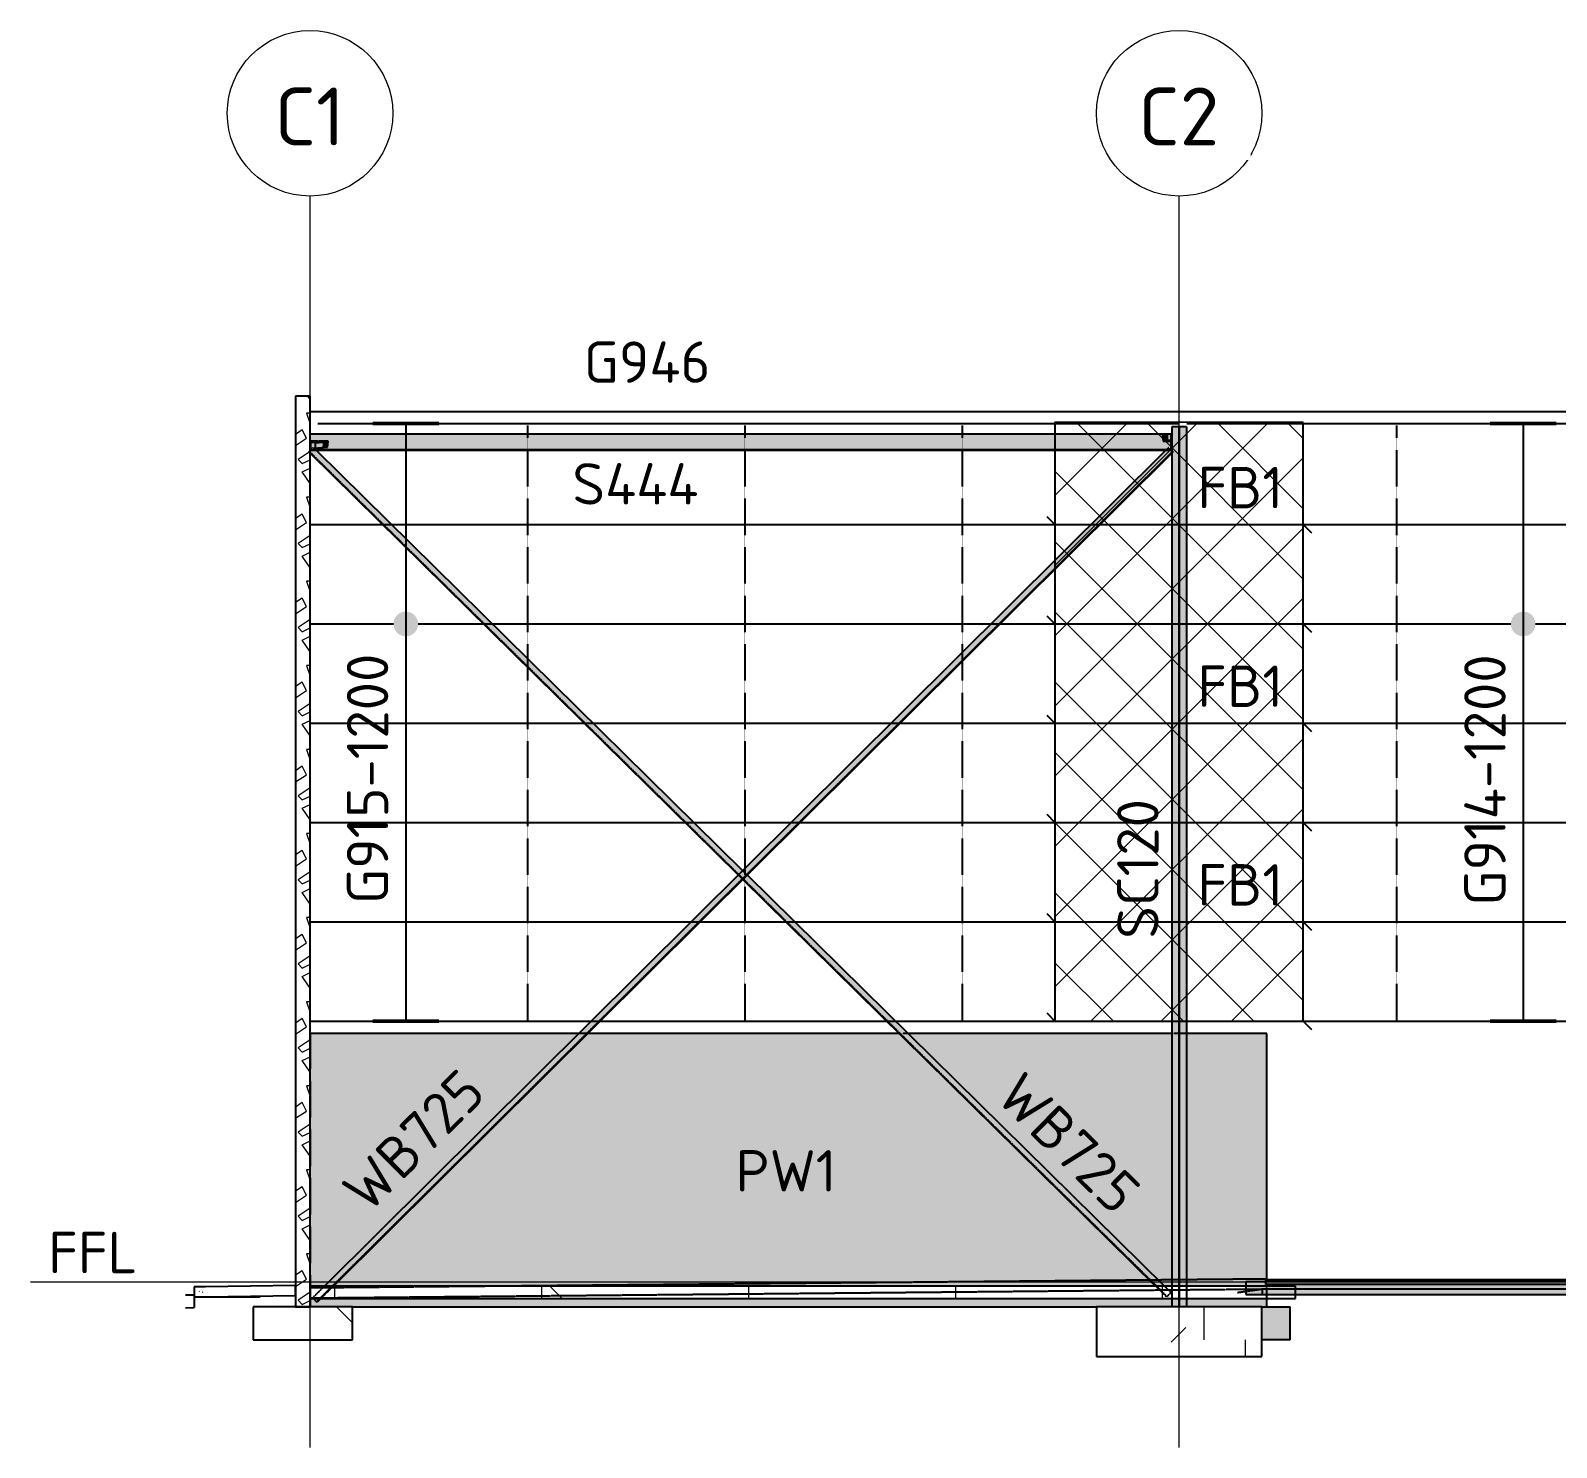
# Model space of a CAD drawing. Header units: millimetres. Extents: x 632 to 421542, y -3890 to 20851.
# Drawn here: x 193404 to 211840, y 3200 to 20320 of the extents above; entities that cross this region are included whole.
import ezdxf

# ---------------------------------------------------------------- set-up
doc = ezdxf.new("R2010")
doc.units = ezdxf.units.MM
for name, pattern in [('Dash', [7, 5, -2]), ('Hidden', [4, 3, -1]), ('Hidden Double', [7, 5, -2]), ('Hidden Half', [3, 2, -1])]:
    doc.linetypes.add(name, pattern=pattern)
for name, color, linetype, lineweight in [('A-010-M_LINE', 90, 'Continuous', 13), ('A-200-A_WALL', 211, 'Continuous', 18), ('A-200-H_WALL', 111, 'Continuous', 13), ('A-200-M_WALL_EXT', 113, 'Continuous', 13), ('A-200-M_WALL_PAT', 111, 'Continuous', 13), ('A-200-MH_WALL', 110, 'Hidden', 13), ('A-230-H-FLOOR', 190, 'Continuous', 13), ('A-230-M_FLOOR', 192, 'Continuous', 13), ('A-230-MH_FLOOR', 190, 'Hidden Double', 13), ('S-160-M_FOUND', 171, 'Continuous', 13), ('S-280-A_COLUMN', 171, 'Continuous', 18), ('S-280-A_STRUCT_FRAME', 2, 'Continuous', 18), ('S-280-M_COLUMN', 52, 'Continuous', 13), ('S-280-M_STRUCT_FRAME', 12, 'Continuous', 13), ('S-280-MH_COLUMN', 52, 'Hidden Half', 13), ('Z-000-T_TEXT', 131, 'Continuous', 25), ('Z-030-M_GRID', 191, 'Continuous', 13), ('Z-033_T_GRIDREF', 31, 'Continuous', 13), ('Z-060-M_DETAIL', 92, 'Continuous', 25), ('Z-230-A_LEVEL', 51, 'Continuous', 13), ('Z-230_A_LEVEL', 51, 'Continuous', 18)]:
    doc.layers.add(name, color=color, linetype=linetype, lineweight=lineweight)
doc.styles.add('ISOCPEUR_1', font='isocpeur.ttf', dxfattribs={"height": 700})
doc.styles.add('ISOCPEUR_2', font='isocpeur.ttf', dxfattribs={"height": 500})
pattern_1 = [(45, (247080.2, 0), (-1414.214, 0), [750, -3000]), (45, (248080.2, 1000), (-1414.214, 0), [750, -3000]), (45, (249080.2, -300), (-1414.214, 0), [250, -2000]), (90, (249080.23, 500), (-500, 500), [500, -2000]), (315, (249080.2, 1000), (0, 2828.43), [500, -3000]), (0, (248080.2, 1000), (2000, 2000), [300, -1000]), (0, (245580.2, 2000), (2000, 2000), [300, -2000])]
pattern_2 = [(50, (247080.23, 0), (728.7365, -63.756), [76.2, -838.2]), (355, (247080.2, 0), (-140.972, 764.228), [60.96, -670.56]), (100.451, (247140.96, -5.3), (587.77, 700.467), [64.76, -712.36]), (46.184, (247080.2, 203.2), (1084.316, -168.171), [114.3, -1257.3]), (96.636, (247170.6, 189.2), (949.61, 989.71), [97.14, -1068.54]), (351.184, (247080.2, 203.2), (949.62, 989.701), [91.44, -1005.84]), (21, (247181.83, 152.4), (606.458, -409.0606), [76.2, -838.2]), (326, (247181.8, 152.4), (247.208, 736.753), [60.96, -670.56]), (71.451, (247232.4, 118.3), (853.668, 327.685), [64.76, -712.36]), (37.5, (247080.23, 0), (12.3547, 338.2201), [6.706, -655.726, 6.706, -674.014, -673.1]), (37.5, (247080.23, 0), (12.3547, 338.2201), [-1343.152, 6.706, -666.394]), (7.5, (247080.23, 0), (267.279, 400.7221), [6.706, -381.406, 6.706, -640.486, -256.54]), (7.5, (247080.23, 0), (267.279, 400.7221), [-1035.304, 6.706, -249.834]), (327.5, (246853.66, 0), (542.3633, -22.9153), [6.706, -247.294, 6.706, -785.774, -1051.56]), (327.5, (246853.66, 0), (542.3633, -22.9153), [-1046.48, 6.706, -1044.854]), (317.5, (246752.06, 0), (592.517, 101.707), [6.706, -323.494, 6.706, -519.582, -746.76]), (317.5, (246752.06, 0), (592.517, 101.707), [-856.488, 6.706, -740.054])]

# ---------------------------------------------------------------- blocks, each defined once
blk = doc.blocks.new('NRP_Column-Steel-UB - SC120 - 410UB59_7-4110039-S6_501-SECTION 1C')
at = {"layer": 'S-280-M_COLUMN', "linetype": 'Hidden Half', "lineweight": 25}
for p, q in [((-1655072, 15532), (-1655072, 4900)), ((-1655064, 4900), (-1655064, 15532))]:
    blk.add_line(p, q, dxfattribs=at)
blk = doc.blocks.new('NRP_Framing-Steel-SHS - S444 - 200x200x6_0SHS-3938971-S6_501-SECTION 1C')
at = {"layer": 'S-280-M_STRUCT_FRAME', "linetype": 'Dash', "lineweight": 25}
for p, q in [((-1655170, 15442), (-1665568, 15442)), ((-1655170, 15254), (-1665568, 15254))]:
    blk.add_line(p, q, dxfattribs=at)
blk = doc.blocks.new('NRP_Framing-Steel-EA - RB725 - 75x75x8EA-3938871-S6_501-SECTION 1C')
at = {"layer": 'S-280-M_STRUCT_FRAME', "linetype": 'Dash', "lineweight": 25}
for points in [[(-1655262, 15360), (-1655179, 15360), (-1655179, 15368), (-1655251, 15368), (-1655258, 15435), (-1655269, 15435)], [(-1655179, 15360), (-1655262, 15360), (-1655218, 15357)], [(-1655251, 15368), (-1655213, 15368), (-1655213, 15432), (-1655258, 15435)]]:
    blk.add_hatch(color=256, dxfattribs=at).paths.add_polyline_path(points)
at = {"layer": 'S-280-M_STRUCT_FRAME', "lineweight": 25}
for p, q in [((-1655258, 15435), (-1655269, 15435)), ((-1655269, 15435), (-1655262, 15360)), ((-1655262, 15360), (-1655179, 15360)), ((-1655262, 15360), (-1655218, 15357)), ((-1655251, 15368), (-1655258, 15435)), ((-1655213, 15432), (-1655258, 15435)), ((-1655179, 15368), (-1655251, 15368)), ((-1655179, 15360), (-1655218, 15357)), ((-1655213, 15432), (-1655213, 15368)), ((-1655179, 15360), (-1655179, 15368))]:
    blk.add_line(p, q, dxfattribs=at)
blk = doc.blocks.new('NRP_Framing-Steel-Purlin C - P946 - EC250-24-4133020-S6_501-SECTION 1C')
at = {"layer": 'S-280-M_STRUCT_FRAME', "color": 1, "lineweight": 25}
blk.add_line((-1574332, 15707), (-1665555, 15712), dxfattribs=at)
blk.add_line((-1574332, 15707), (-1665555, 15712), dxfattribs=at)
blk = doc.blocks.new('NRP_Framing-Steel-Purlin C - G946 - EC250-24-4099654-S6_501-SECTION 1C')
at = {"layer": 'S-280-M_STRUCT_FRAME', "color": 1, "lineweight": 25}
blk.add_line((-1654973, 15572), (-1644568, 15572), dxfattribs=at)
blk.add_line((-1654973, 15572), (-1644568, 15572), dxfattribs=at)
blk = doc.blocks.new('NRP_Framing-Steel-EA - RB725 - 75x75x8EA-3939197-S6_501-SECTION 1C')
at = {"layer": 'S-280-M_STRUCT_FRAME', "linetype": 'Dash', "lineweight": 25}
for points in [[(-1665511, 15348), (-1665413, 15348), (-1665368, 15352), (-1665459, 15352), (-1665502, 15349)], [(-1665478, 15351), (-1665459, 15352), (-1665458, 15360), (-1665478, 15359), (-1665478, 15352)], [(-1665368, 15285), (-1665356, 15285), (-1665349, 15360), (-1665458, 15360), (-1665459, 15352), (-1665361, 15352)], [(-1665419, 15281), (-1665368, 15285), (-1665361, 15352), (-1665413, 15348), (-1665414, 15341)], [(-1665356, 15285), (-1665368, 15285), (-1665419, 15281), (-1665407, 15281)]]:
    blk.add_hatch(color=256, dxfattribs=at).paths.add_polyline_path(points)
for p, q in [((-1665548, 15353), (-1665478, 15359)), ((-1665548, 15345), (-1665548, 15353)), ((-1665548, 15345), (-1665511, 15348)), ((-1665502, 15341), (-1665548, 15345)), ((-1665502, 15341), (-1665413, 15348)), ((-1665502, 15274), (-1665502, 15341)), ((-1665502, 15274), (-1665419, 15281)), ((-1665497, 15273), (-1665502, 15274)), ((-1665497, 15273), (-1665408, 15281))]:
    blk.add_line(p, q, dxfattribs=at)
at = {"layer": 'S-280-M_STRUCT_FRAME', "lineweight": 25}
for p, q in [((-1665511, 15348), (-1665459, 15352)), ((-1665478, 15359), (-1665458, 15360)), ((-1665458, 15360), (-1665459, 15352)), ((-1665459, 15352), (-1665361, 15352)), ((-1665349, 15360), (-1665458, 15360)), ((-1665413, 15348), (-1665361, 15352)), ((-1665361, 15352), (-1665368, 15285)), ((-1665356, 15285), (-1665349, 15360)), ((-1665419, 15281), (-1665368, 15285)), ((-1665407, 15281), (-1665356, 15285)), ((-1665368, 15285), (-1665356, 15285))]:
    blk.add_line(p, q, dxfattribs=at)
blk = doc.blocks.new('NRP_Framing-Steel-EA - WB725 - 75x75x8EA-3950898-S6_501-SECTION 1C')
at = {"layer": 'S-280-M_STRUCT_FRAME', "linetype": 'Dash', "lineweight": 25}
h = blk.add_hatch(color=256, dxfattribs=at)
h.paths.add_polyline_path([(-1655245, 5150), (-1660287, 10117), (-1660340, 10064), (-1655352, 5150)])
h.paths.add_polyline_path([(-1660393, 10116), (-1660340, 10169), (-1665495, 15248), (-1665564, 15248), (-1665568, 15244), (-1665568, 15214), (-1660585, 10305)])
for p, q in [((-1665583, 15229), (-1665568, 15244)), ((-1665568, 15215), (-1665583, 15229)), ((-1665568, 15226), (-1665577, 15235)), ((-1660388, 10122), (-1665568, 15226)), ((-1665564, 15248), (-1665530, 15283)), ((-1665530, 15283), (-1665495, 15248)), ((-1660340, 10169), (-1660287, 10117)), ((-1660340, 10064), (-1660393, 10116)), ((-1660334, 10069), (-1660388, 10122)), ((-1655341, 5150), (-1660334, 10069)), ((-1655219, 5019), (-1655352, 5150)), ((-1655214, 5025), (-1655341, 5150)), ((-1655245, 5150), (-1655167, 5073)), ((-1655167, 5073), (-1655219, 5019))]:
    blk.add_line(p, q, dxfattribs=at)
at = {"layer": 'S-280-M_STRUCT_FRAME', "lineweight": 25}
for p, q in [((-1665568, 15244), (-1665564, 15248)), ((-1660393, 10116), (-1665568, 15215)), ((-1665495, 15248), (-1660340, 10169)), ((-1655352, 5150), (-1660340, 10064)), ((-1660287, 10117), (-1655245, 5150))]:
    blk.add_line(p, q, dxfattribs=at)
blk = doc.blocks.new('NRP_Framing-Steel-EA - WB725 - 75x75x8EA-3950896-S6_501-SECTION 1C')
at = {"layer": 'S-280-M_STRUCT_FRAME', "linetype": 'Dash', "lineweight": 25}
h = blk.add_hatch(color=256, dxfattribs=at)
h.paths.add_polyline_path([(-1665488, 4961), (-1665449, 5000), (-1665526, 5000)])
h.paths.add_polyline_path([(-1665298, 5150), (-1655148, 15233), (-1655170, 15255), (-1655170, 15248), (-1655228, 15248), (-1665393, 5150)])
h = blk.add_hatch(color=256, dxfattribs=at)
h.paths.add_polyline_path([(-1665482, 4956), (-1665437, 5000), (-1665449, 5000), (-1665488, 4961)])
h.paths.add_polyline_path([(-1665298, 5150), (-1665286, 5150), (-1655143, 15227), (-1655148, 15233), (-1660109, 10305)])
at = {"layer": 'S-280-M_STRUCT_FRAME', "lineweight": 25}
for p, q in [((-1655228, 15248), (-1665393, 5150)), ((-1655148, 15233), (-1665298, 5150)), ((-1655143, 15227), (-1665286, 5150)), ((-1655170, 15255), (-1655148, 15233)), ((-1655148, 15233), (-1655143, 15227)), ((-1665488, 4961), (-1665526, 5000)), ((-1665449, 5000), (-1665488, 4961)), ((-1665437, 5000), (-1665482, 4956)), ((-1665482, 4956), (-1665488, 4961))]:
    blk.add_line(p, q, dxfattribs=at)
at = {"layer": 'S-280-M_STRUCT_FRAME', "linetype": 'Dash', "lineweight": 25}
for p, q in [((-1665298, 5150), (-1655148, 15233)), ((-1655195, 15280), (-1655228, 15248)), ((-1655195, 15280), (-1655170, 15255)), ((-1665393, 5150), (-1665535, 5009)), ((-1665526, 5000), (-1665535, 5009)), ((-1665488, 4961), (-1665449, 5000)), ((-1665449, 5000), (-1665298, 5150)), ((-1665298, 5150), (-1665449, 5000)), ((-1665286, 5150), (-1665437, 5000))]:
    blk.add_line(p, q, dxfattribs=at)
blk = doc.blocks.new('NRP_Framing-Steel-Purlin Z - G915 - EZ250-19-4099889-S6_501-SECTION 1C')
at = {"layer": 'S-280-M_STRUCT_FRAME', "color": 92, "lineweight": 25}
for p, q in [((-1665568, 8350), (-1662172, 8350)), ((-1662065, 8350), (-1658600, 8350)), ((-1658494, 8350), (-1655157, 8350)), ((-1654979, 8350), (-1653568, 8350)), ((-1653568, 8350), (-1653468, 8250))]:
    blk.add_line(p, q, dxfattribs=at)
at = {"layer": 'S-280-M_STRUCT_FRAME', "color": 92, "linetype": 'Dash', "lineweight": 25}
for p, q in [((-1662171, 8350), (-1662065, 8350)), ((-1658600, 8350), (-1658494, 8350)), ((-1655157, 8350), (-1654979, 8350))]:
    blk.add_line(p, q, dxfattribs=at)
blk = doc.blocks.new('NRP_Framing-Steel-Purlin Z - G915 - EZ250-19-V55-S6_501-SECTION 1C')
at = {"layer": 'S-280-M_STRUCT_FRAME', "color": 92, "lineweight": 25}
for p, q in [((-1665568, 9550), (-1660964, 9550)), ((-1660857, 9550), (-1659818, 9550)), ((-1659712, 9550), (-1655157, 9550)), ((-1654979, 9550), (-1653568, 9550)), ((-1653568, 9550), (-1653468, 9450))]:
    blk.add_line(p, q, dxfattribs=at)
at = {"layer": 'S-280-M_STRUCT_FRAME', "color": 92, "linetype": 'Dash', "lineweight": 25}
for p, q in [((-1660964, 9550), (-1660857, 9550)), ((-1659818, 9550), (-1659712, 9550)), ((-1655157, 9550), (-1654979, 9550))]:
    blk.add_line(p, q, dxfattribs=at)
blk = doc.blocks.new('NRP_Framing-Steel-Purlin Z - G915 - EZ250-19-V56-S6_501-SECTION 1C')
at = {"layer": 'S-280-M_STRUCT_FRAME', "color": 92, "lineweight": 25}
for p, q in [((-1665568, 10750), (-1661036, 10750)), ((-1660930, 10750), (-1659756, 10750)), ((-1659649, 10750), (-1655157, 10750)), ((-1654979, 10750), (-1653568, 10750)), ((-1653568, 10750), (-1653468, 10650))]:
    blk.add_line(p, q, dxfattribs=at)
at = {"layer": 'S-280-M_STRUCT_FRAME', "color": 92, "linetype": 'Dash', "lineweight": 25}
for p, q in [((-1661036, 10750), (-1660930, 10750)), ((-1659756, 10750), (-1659649, 10750)), ((-1655157, 10750), (-1654979, 10750))]:
    blk.add_line(p, q, dxfattribs=at)
blk = doc.blocks.new('NRP_Framing-Steel-Purlin Z - G915 - EZ250-19-V57-S6_501-SECTION 1C')
at = {"layer": 'S-280-M_STRUCT_FRAME', "color": 92, "lineweight": 25}
for p, q in [((-1665568, 11950), (-1662255, 11950)), ((-1662148, 11950), (-1658548, 11950)), ((-1658441, 11950), (-1655157, 11950)), ((-1654979, 11950), (-1653568, 11950)), ((-1653568, 11950), (-1653468, 11850))]:
    blk.add_line(p, q, dxfattribs=at)
at = {"layer": 'S-280-M_STRUCT_FRAME', "color": 92, "linetype": 'Dash', "lineweight": 25}
for p, q in [((-1662254, 11950), (-1662148, 11950)), ((-1658548, 11950), (-1658441, 11950)), ((-1655157, 11950), (-1654979, 11950))]:
    blk.add_line(p, q, dxfattribs=at)
blk = doc.blocks.new('NRP_Framing-Steel-Purlin Z - G915 - EZ250-19-V58-S6_501-SECTION 1C')
at = {"layer": 'S-280-M_STRUCT_FRAME', "color": 92, "lineweight": 25}
for p, q in [((-1665568, 13150), (-1664561, 13150)), ((-1664261, 13150), (-1663473, 13150)), ((-1663366, 13150), (-1657340, 13150)), ((-1657233, 13150), (-1655157, 13150)), ((-1654979, 13150), (-1653568, 13150)), ((-1653568, 13150), (-1653468, 13050))]:
    blk.add_line(p, q, dxfattribs=at)
at = {"layer": 'S-280-M_STRUCT_FRAME', "color": 92, "linetype": 'Dash', "lineweight": 25}
for p, q in [((-1663473, 13150), (-1663366, 13150)), ((-1657340, 13150), (-1657233, 13150)), ((-1655157, 13150), (-1654979, 13150))]:
    blk.add_line(p, q, dxfattribs=at)
blk = doc.blocks.new('NRP_Framing-Steel-Purlin Z - G915 - EZ250-19-V59-S6_501-SECTION 1C')
at = {"layer": 'S-280-M_STRUCT_FRAME', "color": 92, "lineweight": 25}
for p, q in [((-1665568, 14350), (-1664691, 14350)), ((-1664584, 14350), (-1656132, 14350)), ((-1656025, 14350), (-1655157, 14350)), ((-1654979, 14350), (-1653568, 14350)), ((-1653568, 14350), (-1653468, 14250))]:
    blk.add_line(p, q, dxfattribs=at)
at = {"layer": 'S-280-M_STRUCT_FRAME', "color": 92, "linetype": 'Dash', "lineweight": 25}
for p, q in [((-1664691, 14350), (-1664584, 14350)), ((-1656132, 14350), (-1656025, 14350)), ((-1655157, 14350), (-1654979, 14350))]:
    blk.add_line(p, q, dxfattribs=at)
blk = doc.blocks.new('NRP_Framing-Steel-Purlin Z - G914 - EZ250-15-V68-S6_501-SECTION 1C')
at = {"layer": 'S-280-M_STRUCT_FRAME', "color": 150, "lineweight": 25}
for p, q in [((-1656668, 8450), (-1656568, 8350)), ((-1656568, 8350), (-1655157, 8350)), ((-1654979, 8350), (-1644673, 8350)), ((-1644464, 8350), (-1643568, 8350)), ((-1643568, 8350), (-1643468, 8250))]:
    blk.add_line(p, q, dxfattribs=at)
at = {"layer": 'S-280-M_STRUCT_FRAME', "color": 150, "linetype": 'Dash', "lineweight": 25}
for p, q in [((-1655157, 8350), (-1654979, 8350)), ((-1644673, 8350), (-1644464, 8350))]:
    blk.add_line(p, q, dxfattribs=at)
blk = doc.blocks.new('NRP_Framing-Steel-Purlin Z - G914 - EZ250-15-V60-S6_501-SECTION 1C')
at = {"layer": 'S-280-M_STRUCT_FRAME', "color": 150, "lineweight": 25}
for p, q in [((-1656668, 13250), (-1656568, 13150)), ((-1656568, 13150), (-1655157, 13150)), ((-1654979, 13150), (-1651061, 13150)), ((-1650761, 13150), (-1644673, 13150)), ((-1644464, 13150), (-1643568, 13150)), ((-1643568, 13150), (-1643468, 13050))]:
    blk.add_line(p, q, dxfattribs=at)
at = {"layer": 'S-280-M_STRUCT_FRAME', "color": 150, "linetype": 'Dash', "lineweight": 25}
for p, q in [((-1655157, 13150), (-1654979, 13150)), ((-1644673, 13150), (-1644464, 13150))]:
    blk.add_line(p, q, dxfattribs=at)
blk = doc.blocks.new('NRP_Framing-Steel-Purlin Z - G914 - EZ250-15-V61-S6_501-SECTION 1C')
at = {"layer": 'S-280-M_STRUCT_FRAME', "color": 150, "lineweight": 25}
for p, q in [((-1656668, 14450), (-1656568, 14350)), ((-1656568, 14350), (-1656132, 14350)), ((-1656025, 14350), (-1655157, 14350)), ((-1654979, 14350), (-1644673, 14350)), ((-1644464, 14350), (-1643568, 14350)), ((-1643568, 14350), (-1643468, 14250))]:
    blk.add_line(p, q, dxfattribs=at)
at = {"layer": 'S-280-M_STRUCT_FRAME', "color": 150, "linetype": 'Dash', "lineweight": 25}
for p, q in [((-1656132, 14350), (-1656025, 14350)), ((-1655157, 14350), (-1654979, 14350)), ((-1644673, 14350), (-1644464, 14350))]:
    blk.add_line(p, q, dxfattribs=at)
blk = doc.blocks.new('NRP_Bridging Plan _v2_ - 3 Rows-4101586-S6_501-SECTION 1C')
at = {"layer": 'Z-060-M_DETAIL', "linetype": 'Hidden'}
for p, q in [((-1662942, 15548), (-1662942, 8350)), ((-1660316, 15548), (-1660316, 8350)), ((-1657690, 15548), (-1657690, 8350))]:
    blk.add_line(p, q, dxfattribs=at)
blk = doc.blocks.new('NRP_Extent _v2_ - 1-200-4102938-S6_501-SECTION 1C')
at = {"layer": 'Z-060-M_DETAIL'}
blk.add_hatch(color=256, dxfattribs=at).paths.add_polyline_path([(-1664411, 13000), (-1664373, 13005), (-1664336, 13020), (-1664305, 13044), (-1664282, 13075), (-1664267, 13111), (-1664261, 13150), (-1664267, 13189), (-1664282, 13225), (-1664305, 13256), (-1664336, 13280), (-1664373, 13295), (-1664411, 13300), (-1664450, 13295), (-1664486, 13280), (-1664517, 13256), (-1664541, 13225), (-1664556, 13189), (-1664561, 13150), (-1664556, 13111), (-1664541, 13075), (-1664517, 13044), (-1664486, 13020), (-1664450, 13005)])
at = {"layer": 'Z-060-M_DETAIL', "lineweight": 50}
for p, q in [((-1664811, 15572), (-1664011, 15572)), ((-1664811, 8351), (-1664011, 8351))]:
    blk.add_line(p, q, dxfattribs=at)
at = {"layer": 'Z-060-M_DETAIL'}
blk.add_line((-1664411, 15572), (-1664411, 8351), dxfattribs=at)
blk = doc.blocks.new('Grid - NRP_Grid-Head-320187-S6_501-SECTION 1C')
at = {"layer": 'Z-033_T_GRIDREF'}
blk.add_circle((-1644568, 19320), 1000, dxfattribs=at)
blk = doc.blocks.new('NRP_Fly Brace BN - FB1-4028766-S6_501-SECTION 1C')
at = {"layer": 'Z-000-T_TEXT'}
blk.add_line((-1644568, 9550), (-1643568, 9550), dxfattribs=at)
at = {"layer": 'Z-000-T_TEXT', "lineweight": 13, "insert": (-1644347, 10248), "char_height": 500, "width": 1218.57, "attachment_point": 1, "style": 'ISOCPEUR_2'}
blk.add_mtext('FB1', dxfattribs=at)

msp = doc.modelspace()

# ---------------------------------------------------------------- hatches: boundary and pattern name
at = {"layer": 'A-200-H_WALL'}
h = msp.add_hatch(color=256, dxfattribs=at)
h.paths.add_polyline_path([(196815, 4900), (207192, 4900), (207192, 5000), (196912, 5000), (196867, 4956), (196823, 5000), (196781, 5000), (196781, 4900)])
h.paths.add_polyline_path([(208281, 4900), (208341, 4900), (208341, 5000), (207370, 5000), (207370, 4900), (208085, 4900)])
h.paths.add_polyline_path([(196862, 5150), (196957, 5150), (200027, 8200), (196781, 8200), (196781, 5150), (196815, 5150)])
h.paths.add_polyline_path([(207370, 5150), (208085, 5150), (208085, 5200), (208341, 5200), (208341, 8200), (207370, 8200), (207370, 6751)])
h.paths.add_polyline_path([(206973, 5150), (206997, 5150), (203901, 8200), (200133, 8200), (197063, 5150)])
h.paths.add_polyline_path([(207183, 5150), (207192, 5150), (207192, 8200), (204008, 8200), (207104, 5150)])
at = {"layer": 'A-200-M_WALL_PAT'}
h = msp.add_hatch(dxfattribs=at)
h.set_pattern_fill('FP_21', color=250, angle=-63.435, style=0, pattern_type=2)
h.set_pattern_definition([(296.565, (247334.23, 152.4), (5e-05, 1016), [113.592, -2158.253]), (33.69, (247385, 50.8), (7e-05, 1016), [183.16, -3480.08]), (33.69, (248401, 50.8), (7e-05, 1016), [183.16, -3480.08]), (33.69, (249417, 50.8), (7e-05, 1016), [183.16, -3480.08]), (116.565, (247537.43, 152.4), (5e-05, 1016), [113.592, -2158.253]), (213.69, (247486.6, 254), (7e-05, 1016), [183.16, -3480.08]), (213.69, (248502.6, 254), (7e-05, 1016), [183.16, -3480.08]), (213.69, (249518.6, 254), (7e-05, 1016), [183.16, -3480.08]), (26.565, (247740.6, 152.4), (5e-05, 1016), [227.185, -2044.66]), (26.565, (248756.6, 152.4), (5e-05, 1016), [227.185, -2044.66]), (270, (247943.8, 254), (1016, 0.0009), [101.6, -914.4]), (225, (247943.8, 152.4), (-0.002, 1016), [143.684, -1293.157]), (135, (247842.2, 50.8), (-0.0009, 1015.999), [143.684, -1293.157]), (288.43505, (247537.43, 457.2), (-0.002, 1015.9997), [160.644, -3052.23]), (18.435, (247588.2, 304.8), (-0.002, 1016), [160.644, -3052.23]), (18.435, (248604.2, 304.8), (-0.002, 1016), [160.644, -3052.23]), (18.435, (249620.2, 304.8), (-0.002, 1016), [160.644, -3052.23]), (135, (247740.6, 355.6), (-0.0009, 1015.999), [143.684, -1293.157]), (180, (247639, 457.2), (0.0009, -1016), [101.6, -914.4]), (251.56505, (247283.43, 711.2), (0.0004, 1015.9997), [160.644, -3052.23]), (315, (247232.6, 558.8), (-0.0009, 1015.999), [143.684, -1293.157]), (71.56505, (247334.23, 457.2), (0.0004, 1015.9997), [160.644, -3052.23]), (135, (247385, 609.6), (-0.0009, 1015.999), [143.684, -1293.157]), (225, (247689.8, 711.2), (-0.002, 1016), [143.684, -1293.157]), (123.69, (247588.23, 609.6), (7e-05, 1015.9997), [183.162, -3480.078]), (123.69, (248604.23, 609.6), (7e-05, 1015.9997), [183.162, -3480.078]), (26.565, (247486.6, 762), (5e-05, 1016), [113.592, -2158.253]), (26.565, (248502.6, 762), (5e-05, 1016), [113.592, -2158.253]), (315, (247588.2, 812.8), (-0.0009, 1015.999), [143.684, -1293.157]), (213.69, (248045.4, 965.2), (7e-05, 1016), [183.16, -3480.08]), (213.69, (249061.4, 965.2), (7e-05, 1016), [183.16, -3480.08]), (213.69, (250077.4, 965.2), (7e-05, 1016), [183.16, -3480.08]), (296.565, (247893.03, 863.6), (5e-05, 1016), [113.592, -2158.253]), (45, (247943.8, 762), (-0.0009, 1015.999), [143.684, -1293.157]), (90, (248045.4, 863.6), (-1016, -0.0009), [101.6, -914.4]), (213.69, (247588.2, 1016), (7e-05, 1016), [183.16, -3480.08]), (213.69, (248604.2, 1016), (7e-05, 1016), [183.16, -3480.08]), (213.69, (249620.2, 1016), (7e-05, 1016), [183.16, -3480.08]), (315, (247435.8, 914.4), (-0.0009, 1015.999), [71.842, -1364.999]), (26.565, (247486.6, 863.6), (5e-05, 1016), [113.592, -2158.253]), (26.565, (248502.6, 863.6), (5e-05, 1016), [113.592, -2158.253]), (90, (247588.2, 914.4), (-1016, -0.0009), [101.6, -914.4]), (333.435, (247181.8, 965.2), (-0.002, 1016), [113.592, -2158.253]), (333.435, (248197.8, 965.2), (-0.002, 1016), [113.592, -2158.253]), (243.435, (247283.43, 914.4), (-0.0018, 1016), [113.592, -2158.253]), (161.565, (247232.6, 812.8), (0.0004, 1016), [160.644, -3052.23]), (161.565, (248248.6, 812.8), (0.0004, 1016), [160.644, -3052.23]), (161.565, (249264.6, 812.8), (0.0004, 1016), [160.644, -3052.23]), (45, (247080.2, 863.6), (-0.0009, 1015.999), [143.684, -1293.157]), (26.565, (247131, 0.0003), (5e-05, 1016), [113.592, -2158.253]), (26.565, (248147, 0.0002), (5e-05, 1016), [113.592, -2158.253]), (116.565, (247232.63, 50.8), (5e-05, 1016), [113.592, -2158.253]), (206.565, (247181.8, 152.4), (5e-05, 1016), [113.592, -2158.253]), (206.565, (248197.8, 152.4), (5e-05, 1016), [113.592, -2158.253]), (296.565, (247080.23, 101.6), (5e-05, 1016), [113.592, -2158.253]), (14.036, (247842.2, 457.2), (0.003, 1016), [209.454, -3979.62]), (14.036, (248858.2, 457.2), (0.003, 1016), [209.454, -3979.62]), (14.036, (249874.2, 457.2), (0.003, 1016), [209.454, -3979.62]), (14.036, (250890.2, 457.2), (0.003, 1016), [209.454, -3979.62]), (135, (248045.4, 508), (-0.0009, 1015.999), [143.684, -1293.157]), (198.435, (247943.8, 609.6), (-0.002, 1016), [160.644, -3052.23]), (198.435, (248959.8, 609.6), (-0.002, 1016), [160.644, -3052.23]), (198.435, (249975.8, 609.6), (-0.002, 1016), [160.644, -3052.23]), (296.565, (247791.43, 558.8), (5e-05, 1016), [113.592, -2158.253]), (333.435, (247131, 304.8), (-0.002, 1016), [113.592, -2158.253]), (333.435, (248147, 304.8), (-0.002, 1016), [113.592, -2158.253]), (45, (247232.6, 254), (-0.0009, 1015.999), [71.842, -1364.999]), (116.565, (247283.43, 304.8), (5e-05, 1016), [113.592, -2158.253]), (225, (247232.6, 406.4), (-0.002, 1016), [143.684, -1293.157])])
h.paths.add_polyline_path([(196781, 4900), (196781, 15902), (196606, 15902), (196606, 4900)])
at = {"layer": 'A-230-H-FLOOR'}
h = msp.add_hatch(dxfattribs=at)
h.set_pattern_fill('FP_20', color=256, style=0, pattern_type=2)
h.set_pattern_definition(pattern_1)
h.paths.add_polyline_path([(285926, 5050), (286631, 5050), (286631, 5200), (208085, 5200), (208085, 5050), (283002, 5050)])
h = msp.add_hatch(dxfattribs=at)
h.set_pattern_fill('FP_22', color=256, style=0, pattern_type=2)
h.set_pattern_definition(pattern_2)
h.paths.add_polyline_path([(195277, 4889), (195381, 4890), (195381, 5040), (195277, 5038), (195277, 4890)])
h = msp.add_hatch(dxfattribs=at)
h.set_pattern_fill('FP_22', color=256, style=0, pattern_type=2)
h.set_pattern_definition(pattern_2)
h.paths.add_polyline_path([(195381, 5020), (195519, 5020), (196606, 5037), (196606, 5157), (195381, 5140)])
msp.add_hatch(color=256, dxfattribs=at).paths.add_polyline_path([(195520, 5020), (196184, 5020), (196606, 5027), (196606, 5037), (195941, 5027)])
h = msp.add_hatch(dxfattribs=at)
h.set_pattern_fill('FP_20', color=256, style=0, pattern_type=2)
h.set_pattern_definition(pattern_1)
h.paths.add_polyline_path([(196781, 5000), (208685, 5000), (208685, 5150), (196781, 5150)])
at = {"layer": 'A-230-M_FLOOR'}
msp.add_hatch(color=256, dxfattribs=at).paths.add_polyline_path([(213033, 5200), (213330, 5200), (213330, 5227), (208341, 5226), (208341, 5200), (212822, 5200)])
at = {"layer": 'S-160-M_FOUND'}
h = msp.add_hatch(dxfattribs=at)
h.set_pattern_fill('FP_20', color=256, style=0, pattern_type=2)
h.set_pattern_definition(pattern_1)
h.paths.add_polyline_path([(196094, 4500), (197294, 4500), (197294, 4900), (196094, 4900)])
h = msp.add_hatch(dxfattribs=at)
h.set_pattern_fill('FP_20', color=256, style=0, pattern_type=2)
h.set_pattern_definition(pattern_1)
h.paths.add_polyline_path([(208281, 4300), (208281, 4900), (206281, 4900), (206281, 4300), (206973, 4300)])
msp.add_hatch(color=256, dxfattribs=at).paths.add_polyline_path([(208281, 4500), (208621, 4500), (208621, 4900), (208281, 4900)])
at = {"layer": 'S-280-M_COLUMN'}
h = msp.add_hatch(color=256, dxfattribs=at)
h.paths.add_polyline_path([(207192, 4900), (207266, 4900), (207266, 5000), (207192, 5000)])
h.paths.add_polyline_path([(207192, 5150), (207266, 5150), (207266, 15532), (207192, 15532), (207192, 15242), (207207, 15227), (207192, 15212), (207192, 6751)])
h = msp.add_hatch(color=256, dxfattribs=at)
h.paths.add_polyline_path([(207272, 4900), (207277, 4900), (207276, 5000), (207266, 5000), (207266, 4900)])
h.paths.add_polyline_path([(207276, 5150), (207277, 5150), (207276, 15532), (207266, 15532), (207266, 5150), (207276, 5150)])
msp.add_hatch(color=256, dxfattribs=at).paths.add_polyline_path([(207285, 4900), (207285, 15532), (207277, 15532), (207277, 4900)])
h = msp.add_hatch(color=256, dxfattribs=at)
h.paths.add_polyline_path([(207291, 4900), (207296, 4900), (207296, 5000), (207285, 5000), (207287, 4900)])
h.paths.add_polyline_path([(207287, 5150), (207296, 5150), (207296, 15532), (207285, 15532), (207285, 5150)])
h = msp.add_hatch(color=256, dxfattribs=at)
h.paths.add_polyline_path([(207370, 4900), (207370, 5000), (207296, 5000), (207296, 4900)])
h.paths.add_polyline_path([(207296, 5150), (207370, 5150), (207370, 15532), (207296, 15532), (207296, 6751)])
at = {"layer": 'S-280-M_STRUCT_FRAME'}
h = msp.add_hatch(color=256, dxfattribs=at)
h.paths.add_polyline_path([(196781, 15248), (207179, 15248), (207179, 15448), (196781, 15448), (196781, 15360), (197000, 15360), (196993, 15285), (196930, 15281), (196936, 15348), (196789, 15348), (196789, 15270), (196781, 15270)])
h.paths.add_polyline_path([(207131, 15357), (207087, 15360), (207080, 15435), (207098, 15435), (207137, 15432), (207137, 15368), (207171, 15368), (207170, 15360), (207137, 15357)])
for points in [[(196789, 15270), (196789, 15352), (196871, 15352), (196871, 15360), (196781, 15360), (196781, 15270)], [(196871, 15349), (196871, 15352), (196789, 15352), (196789, 15349), (196847, 15349)]]:
    msp.add_hatch(color=256, dxfattribs=at).paths.add_polyline_path(points)
at = {"layer": 'Z-060-M_DETAIL', "lineweight": 18}
h = msp.add_hatch(dxfattribs=at)
h.set_pattern_fill('FP_23', color=8, style=0, pattern_type=2)
h.set_pattern_definition([(45, (247080.23, 0), (-424.264, 424.264), []), (135, (247080.23, 0), (-424.264, -424.264), [])])
h.paths.add_polyline_path([(208781, 8350), (208781, 15586), (205781, 15587), (205781, 8350), (206973, 8350)])

# ---------------------------------------------------------------- linework, layer by layer
at = {"layer": 'A-010-M_LINE', "lineweight": 25}
for p, q in [((208781, 15586), (205781, 15587)), ((205781, 15587), (205781, 8350)), ((208781, 8350), (208781, 15586)), ((205781, 8350), (208781, 8350))]:
    msp.add_line(p, q, dxfattribs=at)
at = {"layer": 'A-200-M_WALL_EXT', "lineweight": 25}
for p, q in [((196781, 15902), (196606, 15902)), ((196606, 15902), (196606, 4900)), ((196781, 4900), (196781, 15902)), ((200027, 8200), (196781, 8200)), ((203901, 8200), (200133, 8200)), ((207192, 8200), (204008, 8200)), ((208341, 8200), (207370, 8200)), ((208341, 5200), (208341, 8200)), ((208341, 4900), (208341, 5000)), ((196606, 4900), (196781, 4900)), ((197294, 4900), (206281, 4900))]:
    msp.add_line(p, q, dxfattribs=at)
at = {"layer": 'A-200-MH_WALL', "lineweight": 25}
for p, q in [((196606, 15858), (196606, 4900)), ((196781, 5150), (196781, 15858)), ((196781, 8200), (196781, 4900)), ((200133, 8200), (200027, 8200)), ((204008, 8200), (203901, 8200)), ((207370, 8200), (207192, 8200)), ((208341, 5000), (208341, 5200)), ((196781, 4900), (196781, 5000))]:
    msp.add_line(p, q, dxfattribs=at)
at = {"layer": 'A-230-M_FLOOR', "lineweight": 25}
for p, q in [((286631, 5200), (208085, 5200)), ((208085, 5200), (208085, 5050)), ((195381, 5040), (195277, 5039)), ((195519, 5140), (195381, 5140)), ((195381, 5140), (195381, 4890)), ((195381, 5020), (195519, 5020)), ((196606, 5157), (195519, 5140)), ((195519, 5020), (196606, 5037)), ((196606, 5037), (196606, 5157)), ((208685, 5150), (196781, 5150)), ((196781, 5000), (208685, 5000)), ((208085, 5050), (286631, 5050)), ((208685, 5000), (208685, 5150)), ((195277, 4889), (195381, 4890))]:
    msp.add_line(p, q, dxfattribs=at)
msp.add_open_spline([(213330, 5227), (212590, 5227), (210927, 5226), (209263, 5226), (208341, 5226)], degree=3, knots=[0, 0, 0, 0, 0.4444444, 0.9978635, 0.9978635, 0.9978635, 0.9978635], dxfattribs=at)
at = {"layer": 'A-230-MH_FLOOR', "lineweight": 25}
for p, q in [((208285, 5235), (199213, 5150)), ((208330, 5235), (208285, 5235)), ((208330, 5169), (208330, 5235)), ((208330, 5226), (208330, 5235)), ((213330, 5169), (208330, 5169)), ((195523, 5020), (196184, 5020)), ((199203, 5150), (196781, 5127)), ((196781, 5007), (208285, 5115)), ((207985, 5073), (208285, 5115)), ((208285, 5115), (213385, 5115)), ((208285, 5115), (208285, 5059))]:
    msp.add_line(p, q, dxfattribs=at)
msp.add_open_spline([(208341, 5226), (208338, 5226), (208334, 5226), (208330, 5226)], degree=3, dxfattribs=at)
at = {"layer": 'S-160-M_FOUND', "lineweight": 25}
for p, q in [((197294, 4900), (196094, 4900)), ((196094, 4900), (196094, 4500)), ((197294, 4500), (197294, 4900)), ((208281, 4900), (206281, 4900)), ((206281, 4900), (206281, 4300)), ((208281, 4300), (208281, 4900)), ((208281, 4900), (208621, 4900)), ((208621, 4500), (208621, 4900)), ((196094, 4500), (197294, 4500)), ((208621, 4500), (208281, 4500)), ((206281, 4300), (208281, 4300))]:
    msp.add_line(p, q, dxfattribs=at)
at = {"layer": 'S-280-M_COLUMN', "lineweight": 25}
for p, q in [((207192, 15532), (207192, 15242)), ((207266, 15532), (207192, 15532)), ((207277, 15532), (207266, 15532)), ((207285, 15532), (207277, 15532)), ((207296, 15532), (207285, 15532)), ((207370, 15532), (207296, 15532)), ((207370, 15532), (207370, 5150)), ((207192, 15212), (207192, 5150)), ((207192, 5000), (207192, 4900)), ((207370, 5000), (207370, 4900)), ((207277, 4900), (207285, 4900))]:
    msp.add_line(p, q, dxfattribs=at)
at = {"layer": 'S-280-M_STRUCT_FRAME', "lineweight": 25}
for p, q in [((196781, 15360), (196781, 15448)), ((196781, 15448), (207179, 15448)), ((196781, 15360), (196781, 15270)), ((196871, 15360), (196781, 15360)), ((196789, 15270), (196789, 15352)), ((196789, 15352), (196871, 15352)), ((196853, 15349), (196789, 15349)), ((196871, 15349), (196854, 15349)), ((196871, 15352), (196871, 15360)), ((196871, 15349), (196871, 15352)), ((207179, 15448), (207179, 15248)), ((196781, 15270), (196789, 15270)), ((196781, 15248), (196781, 15270)), ((196789, 15267), (196781, 15267)), ((196781, 15248), (207179, 15248)), ((196789, 15267), (196789, 15270))]:
    msp.add_line(p, q, dxfattribs=at)
at = {"layer": 'S-280-M_STRUCT_FRAME', "linetype": 'Dash', "lineweight": 25}
for p, q in [((196781, 15270), (196781, 15360)), ((196781, 15267), (196781, 15270))]:
    msp.add_line(p, q, dxfattribs=at)
at = {"layer": 'S-280-MH_COLUMN', "lineweight": 25}
for p, q in [((207192, 15242), (207192, 15212)), ((207192, 5150), (207192, 5000)), ((207370, 5150), (207370, 5000))]:
    msp.add_line(p, q, dxfattribs=at)
at = {"layer": 'Z-030-M_GRID'}
for p, q in [((196781, 3200), (196781, 18320)), ((207281, 3200), (207281, 18320))]:
    msp.add_line(p, q, dxfattribs=at)
at = {"layer": 'Z-230-A_LEVEL'}
msp.add_line((193404, 5200), (290306, 5200), dxfattribs=at)

# ---------------------------------------------------------------- block references
at = {"layer": 'S-280-M_COLUMN', "linetype": 'Hidden Half', "lineweight": 25}
msp.add_blockref('NRP_Column-Steel-UB - SC120 - 410UB59_7-4110039-S6_501-SECTION 1C', (1862349, 0), dxfattribs=at)
at = {"layer": 'S-280-M_STRUCT_FRAME', "color": 1, "lineweight": 25}
for name, p in [('NRP_Framing-Steel-Purlin C - P946 - EC250-24-4133020-S6_501-SECTION 1C', (1862349, 0)), ('NRP_Framing-Steel-Purlin C - G946 - EC250-24-4099654-S6_501-SECTION 1C', (1851849, 0)), ('NRP_Framing-Steel-Purlin C - G946 - EC250-24-4099654-S6_501-SECTION 1C', (1862349, 0))]:
    msp.add_blockref(name, p, dxfattribs=at)
at = {"layer": 'S-280-M_STRUCT_FRAME', "linetype": 'Dash', "lineweight": 25}
for name in ['NRP_Framing-Steel-SHS - S444 - 200x200x6_0SHS-3938971-S6_501-SECTION 1C', 'NRP_Framing-Steel-EA - RB725 - 75x75x8EA-3939197-S6_501-SECTION 1C', 'NRP_Framing-Steel-EA - WB725 - 75x75x8EA-3950898-S6_501-SECTION 1C', 'NRP_Framing-Steel-EA - WB725 - 75x75x8EA-3950896-S6_501-SECTION 1C']:
    msp.add_blockref(name, (1862349, 0), dxfattribs=at)
at = {"layer": 'S-280-M_STRUCT_FRAME', "lineweight": 25}
msp.add_blockref('NRP_Framing-Steel-EA - RB725 - 75x75x8EA-3938871-S6_501-SECTION 1C', (1862349, 0), dxfattribs=at)
at = {"layer": 'S-280-M_STRUCT_FRAME', "color": 150, "linetype": 'Dash', "lineweight": 25}
for name, p in [('NRP_Framing-Steel-Purlin Z - G914 - EZ250-15-V61-S6_501-SECTION 1C', (1862349, 0)), ('NRP_Framing-Steel-Purlin Z - G914 - EZ250-15-V60-S6_501-SECTION 1C', (1862349, 0)), ('NRP_Framing-Steel-Purlin Z - G914 - EZ250-15-V68-S6_501-SECTION 1C', (1862349, 3600)), ('NRP_Framing-Steel-Purlin Z - G914 - EZ250-15-V68-S6_501-SECTION 1C', (1862349, 2400)), ('NRP_Framing-Steel-Purlin Z - G914 - EZ250-15-V68-S6_501-SECTION 1C', (1862349, 1200)), ('NRP_Framing-Steel-Purlin Z - G914 - EZ250-15-V68-S6_501-SECTION 1C', (1862349, 0))]:
    msp.add_blockref(name, p, dxfattribs=at)
at = {"layer": 'S-280-M_STRUCT_FRAME', "color": 92, "linetype": 'Dash', "lineweight": 25}
for name in ['NRP_Framing-Steel-Purlin Z - G915 - EZ250-19-V59-S6_501-SECTION 1C', 'NRP_Framing-Steel-Purlin Z - G915 - EZ250-19-V58-S6_501-SECTION 1C', 'NRP_Framing-Steel-Purlin Z - G915 - EZ250-19-V57-S6_501-SECTION 1C', 'NRP_Framing-Steel-Purlin Z - G915 - EZ250-19-V56-S6_501-SECTION 1C', 'NRP_Framing-Steel-Purlin Z - G915 - EZ250-19-V55-S6_501-SECTION 1C', 'NRP_Framing-Steel-Purlin Z - G915 - EZ250-19-4099889-S6_501-SECTION 1C']:
    msp.add_blockref(name, (1862349, 0), dxfattribs=at)
at = {"layer": 'Z-000-T_TEXT', "lineweight": 13}
for p in [(1851849, 4800), (1851849, 2400), (1851849, 0)]:
    msp.add_blockref('NRP_Fly Brace BN - FB1-4028766-S6_501-SECTION 1C', p, dxfattribs=at)
at = {"layer": 'Z-033_T_GRIDREF'}
for p in [(1841349, 0), (1851849, 0)]:
    msp.add_blockref('Grid - NRP_Grid-Head-320187-S6_501-SECTION 1C', p, dxfattribs=at)
at = {"layer": 'Z-060-M_DETAIL'}
for p in [(1862349, 0), (1875849, 0)]:
    msp.add_blockref('NRP_Extent _v2_ - 1-200-4102938-S6_501-SECTION 1C', p, dxfattribs=at)
at = {"layer": 'Z-060-M_DETAIL', "linetype": 'Hidden'}
for p in [(1862349, 0), (1872849, 0)]:
    msp.add_blockref('NRP_Bridging Plan _v2_ - 3 Rows-4101586-S6_501-SECTION 1C', p, dxfattribs=at)

# ---------------------------------------------------------------- texts
at = {"layer": 'A-200-A_WALL', "lineweight": 13, "insert": (201922, 6793), "char_height": 500, "width": 1459.07, "attachment_point": 1, "style": 'ISOCPEUR_2'}
msp.add_mtext('PW1', dxfattribs=at)
at = {"layer": 'S-280-A_COLUMN', "lineweight": 13, "insert": (206532, 9346), "char_height": 500, "width": 2084.39, "attachment_point": 1, "rotation": 90, "style": 'ISOCPEUR_2'}
msp.add_mtext('SC120', dxfattribs=at)
at = {"layer": 'S-280-A_STRUCT_FRAME', "lineweight": 13, "char_height": 500, "attachment_point": 1, "style": 'ISOCPEUR_2'}
for s, insert, width in [('G946', (200088, 16564), 1827.85), ('S444', (199951, 15093), 1924.05)]:
    msp.add_mtext(s, dxfattribs=dict(at, insert=insert, width=width))
for s, insert, width, rotation in [('G915-1200', (197226, 9767), 3687.76, 90), ('G914-1200', (210726, 9747), 3735.86, 90), ('WB725', (197131, 6369), 2453.16, 44.8104), ('WB725', (205397, 7772), 2453.16, 315.4273)]:
    msp.add_mtext(s, dxfattribs=dict(at, insert=insert, width=width, rotation=rotation))
at = {"layer": 'Z-230_A_LEVEL', "lineweight": 13, "insert": (193619, 5806), "char_height": 500, "width": 1298.73, "attachment_point": 1, "style": 'ISOCPEUR_2'}
msp.add_mtext('FFL', dxfattribs=at)

# ---------------------------------------------------------------- next in the draw order: texts
at = {"layer": 'Z-033_T_GRIDREF', "char_height": 700, "attachment_point": 1, "style": 'ISOCPEUR_1', "bg_fill": 3, "box_fill_scale": 1.25, "bg_fill_color": 256, "bg_fill_true_color": 13158600, "bg_fill_transparency": 0}
for s, insert, width in [('C1', (196351, 19632), 1026.16), ('C2', (206785, 19632), 1186.5)]:
    msp.add_mtext(s, dxfattribs=dict(at, insert=insert, width=width))

doc.saveas('drawing.dxf')
